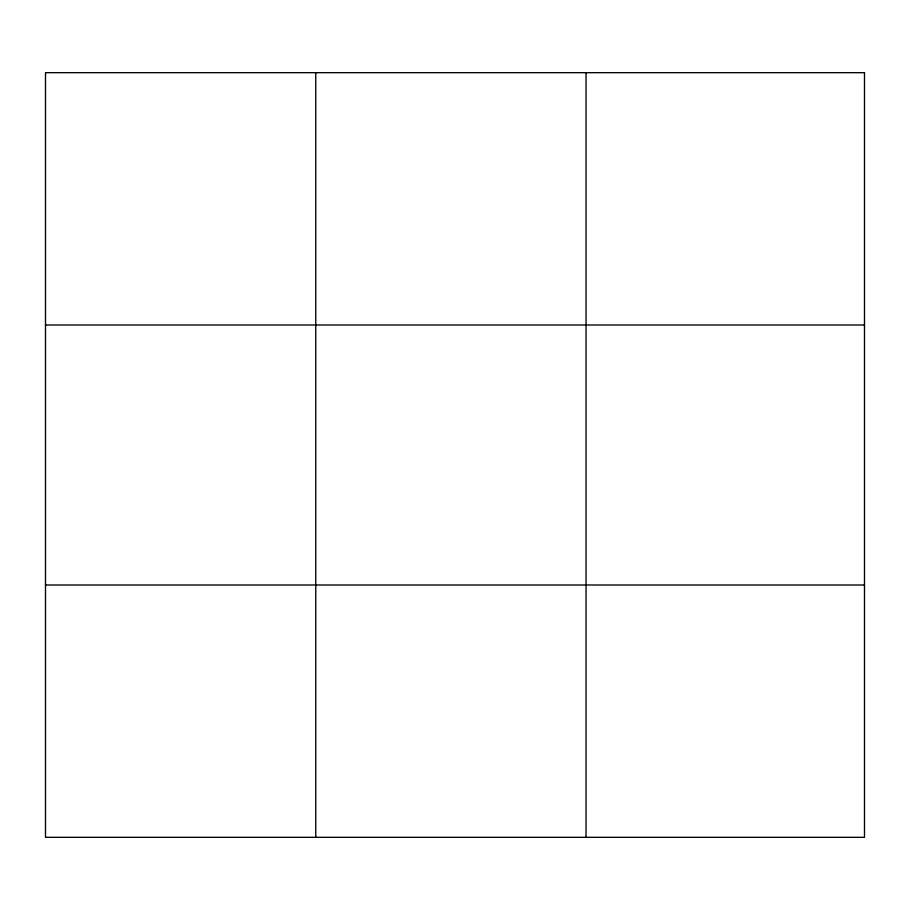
<?xml version="1.0" encoding="UTF-8"?>
<svg xmlns="http://www.w3.org/2000/svg" width="910" height="910" viewBox="0 0 910 910"><rect width="100%" height="100%" fill="white"/><g stroke="black" fill="none" stroke-linecap="round" stroke-linejoin="round"><path stroke-width="1.36" d="M315.77 837.325L315.77 72.675M586.04 837.325L586.04 72.675M45.5 325.007L864.5 325.007M45.5 584.993L864.5 584.993M864.5 72.675L864.5 837.325L45.5 837.325L45.5 72.675L864.5 72.675"/></g></svg>
